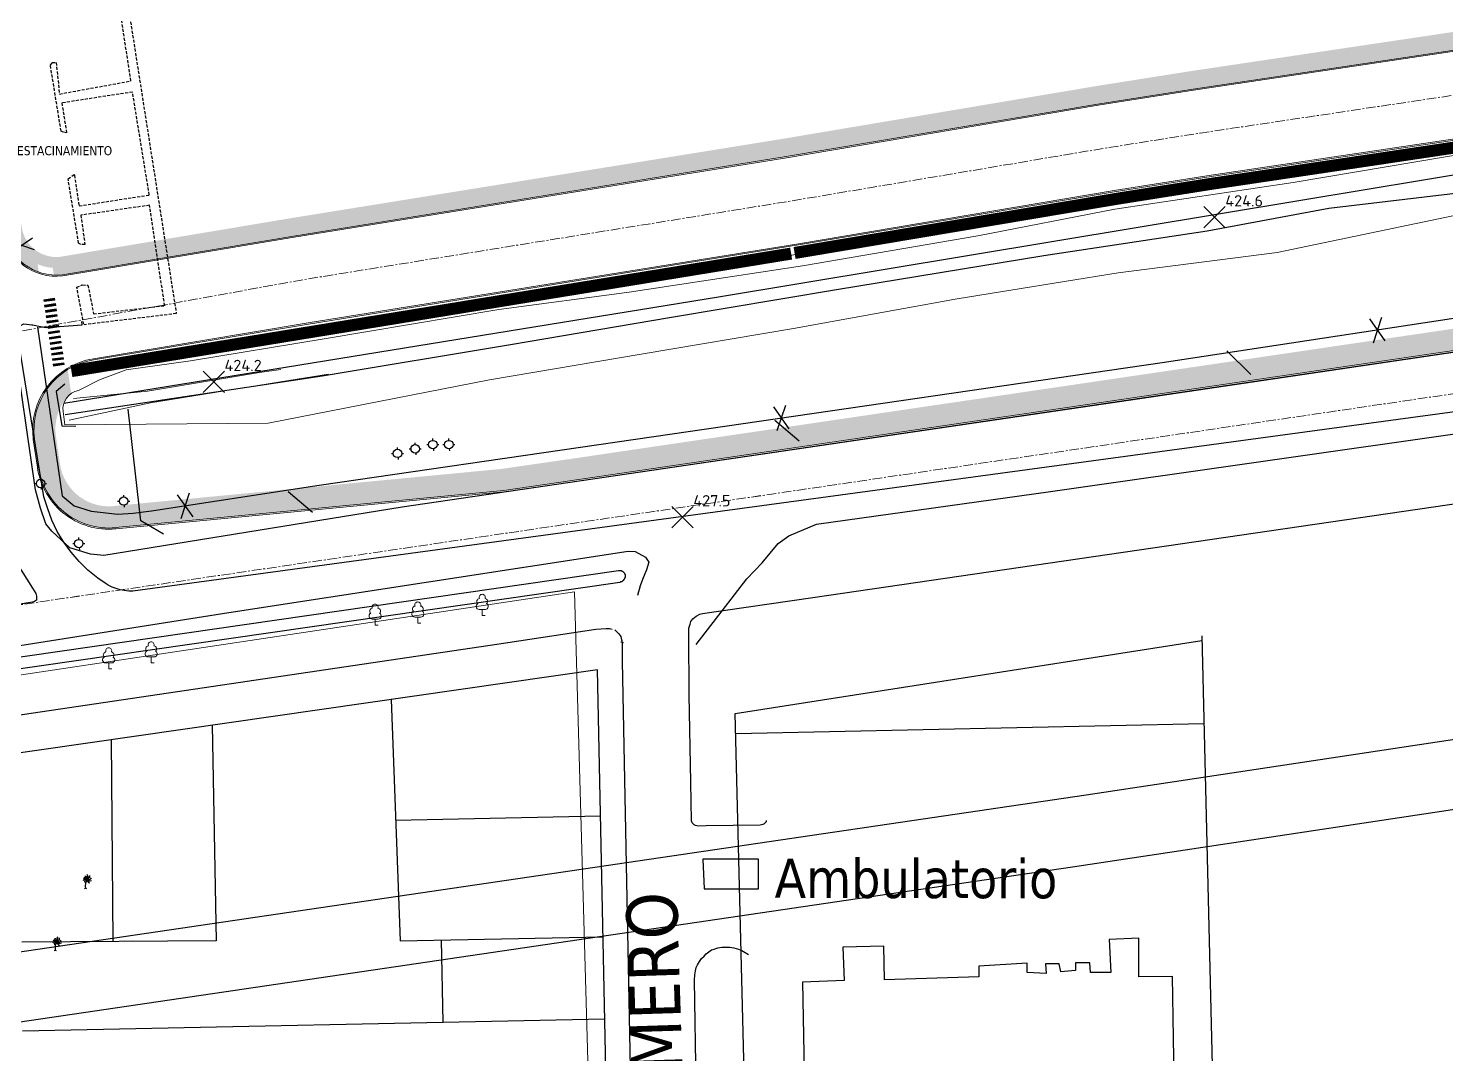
# Model space of a CAD drawing. Header units: metres. Extents: x 2 to 659295185, y -28 to 1124222152.
# Drawn here: x 657864.3 to 658099.6, y 1124183.4 to 1124353.5 of the extents above; entities that cross this region are included whole.
import ezdxf
from ezdxf.enums import TextEntityAlignment as Align

# ---------------------------------------------------------------- set-up
doc = ezdxf.new("R2010")
doc.units = ezdxf.units.M
doc.header["$MEASUREMENT"] = 0
doc.linetypes.add('CENTER', pattern=[50.8, 31.75, -6.35, 6.35, -6.35])
doc.linetypes.add('DASHED', pattern=[0.75, 0.5, -0.25])
doc.layers.get('0').update_dxf_attribs({"linetype": 'CONTINUOUS'})
for name, color, linetype, lineweight in [("a''brocal", 220, 'CONTINUOUS', 15), ('Arboles a conservar', 114, 'CONTINUOUS', 15), ('area verde', 76, 'CONTINUOUS', 13), ('Canal Drenaje Existente', 162, 'CONTINUOUS', 20), ('Cerca concreto', 12, 'CONTINUOUS', 15), ('eje vial', 1, 'CENTER', 15), ('paso peatonal', 252, 'CONTINUOUS', 5)]:
    doc.layers.add(name, color=color, linetype=linetype, lineweight=lineweight)
doc.layers.add('AREA ACERA', color=7, linetype='CONTINUOUS', lineweight=15, true_color=0xfbe193)
for name, color, linetype in [('CALLES', 1, 'CONTINUOUS'), ('CANAL', 5, 'CONTINUOUS'), ('CARRET-PAV', 10, 'CONTINUOUS'), ('CERCA', 7, 'CONTINUOUS'), ('CONCRETO', 7, 'DASHED'), ('CURVAS', 2, 'CONTINUOUS'), ('División Parroquial', 130, 'CONTINUOUS'), ('GALPON', 7, 'CONTINUOUS'), ('MANZANA', 30, 'CONTINUOUS'), ('PALMERA', 3, 'CONTINUOUS'), ('Parcelas', 140, 'CONTINUOUS'), ('POSTE', 2, 'CONTINUOUS'), ('PUENTE', 7, 'CONTINUOUS'), ('PUNTO-ELEV', 7, 'CONTINUOUS'), ('TEXTOS', 7, 'CONTINUOUS')]:
    doc.layers.add(name, color=color, linetype=linetype)
doc.styles.add('SIMPLEX', font='SIMPLEX', dxfattribs={"width": 1.33})
doc.styles.get("Standard").update_dxf_attribs({"font": 'tahoma.ttf'})

# ---------------------------------------------------------------- blocks, each defined once
blk = doc.blocks.new('FENCTICK')
for p, q in [((-2, -4), (2, 4)), ((2, -4), (-2, 4))]:
    blk.add_line(p, q)
blk = doc.blocks.new('PALMERA')
at = {"layer": 'PALMERA'}
for points in [[(-1.23, 0.29, -0.633254), (0, 0, 0.424837), (1.47, -0.41)], [(-1.2, -0.41, -0.633254), (0, 0, 0.424837), (1.46, 0.44)], [(-0.69, -1.06, -0.633254), (0, 0, 0.424837), (0.88, 1.25)], [(-0.79, 0.99, -0.633254), (0, 0, 0.424837), (0.91, -1.23)], [(0, 0), (0, 0, 0.424837), (0.04, 1.52)]]:
    blk.add_lwpolyline(points, format="xyb", dxfattribs=at)
for centre, radius, start, end in [((3.67, -2.25), 4.3, 148.4707, 190.3981), ((-0.5, -3.71, -1.72), 0.688, 55.4664, 124.5336)]:
    blk.add_arc(centre, radius, start, end, dxfattribs=at)
blk = doc.blocks.new('SPOTX')
for points in [[(-0.707, -0.707), (0, 0), (0.707, 0.707)], [(0.707, -0.707), (0, 0), (-0.707, 0.707)]]:
    blk.add_lwpolyline(points)
blk = doc.blocks.new('POSTES')
at = {"layer": 'POSTE', "elevation": 431.35}
for points in [[(657806.94, 1127520.61), (657806.94, 1127520.31)], [(657805.97, 1127519.6), (657806.27, 1127519.61)], [(657807.07, 1127518.89), (657807.08, 1127518.59)], [(657807.68, 1127519.6), (657807.98, 1127519.61)]]:
    blk.add_lwpolyline(points, dxfattribs=at)
at = {"layer": 'POSTE', "color": 2}
blk.add_circle((657806.98, 1127519.6, 425.07), 0.7, dxfattribs=at)
blk = doc.blocks.new('A$C3E6343CC')
at = {"layer": 'paso peatonal', "linetype": 'Continuous'}
for points in [[(2.04, -1.52), (0.26, -1.78), (0.3, -2.08), (2.08, -1.82)], [(2.17, -2.41), (0.39, -2.67), (0.43, -2.97), (2.22, -2.71)], [(2.3, -3.3), (0.52, -3.56), (0.56, -3.86), (2.35, -3.6)], [(2.43, -4.19), (0.65, -4.45), (0.69, -4.75), (2.48, -4.49)], [(2.56, -5.08), (0.78, -5.34), (0.82, -5.64), (2.61, -5.38)], [(2.69, -5.97), (0.91, -6.23), (0.95, -6.53), (2.74, -6.27)], [(2.82, -6.86), (1.04, -7.12), (1.08, -7.42), (2.87, -7.16)], [(2.95, -7.75), (1.17, -8.01), (1.22, -8.31), (3, -8.05)], [(3.08, -8.64), (1.3, -8.91), (1.35, -9.2), (3.13, -8.94)], [(3.21, -9.54), (1.43, -9.8), (1.48, -10.09), (3.26, -9.83)], [(3.34, -10.43), (1.56, -10.69), (1.61, -10.98), (3.39, -10.72)], [(3.47, -11.32), (1.69, -11.58), (1.74, -11.87), (3.52, -11.61)], [(3.6, -12.21), (1.82, -12.47), (1.87, -12.76), (3.65, -12.5)]]:
    blk.add_hatch(color=256, dxfattribs=at).paths.add_polyline_path(points)
at = {"layer": 'paso peatonal', "linetype": 'Continuous', "flags": 128}
for points in [[(2.04, -1.52), (0.26, -1.78), (0.3, -2.08), (2.08, -1.82), (2.04, -1.52)], [(2.17, -2.41), (0.39, -2.67), (0.43, -2.97), (2.22, -2.71), (2.17, -2.41)], [(2.3, -3.3), (0.52, -3.56), (0.56, -3.86), (2.35, -3.6), (2.3, -3.3)], [(2.43, -4.19), (0.65, -4.45), (0.69, -4.75), (2.48, -4.49), (2.43, -4.19)], [(2.56, -5.08), (0.78, -5.34), (0.82, -5.64), (2.61, -5.38), (2.56, -5.08)], [(2.69, -5.97), (0.91, -6.23), (0.95, -6.53), (2.74, -6.27), (2.69, -5.97)], [(2.82, -6.86), (1.04, -7.12), (1.08, -7.42), (2.87, -7.16), (2.82, -6.86)], [(2.95, -7.75), (1.17, -8.01), (1.22, -8.31), (3, -8.05), (2.95, -7.75)], [(3.08, -8.64), (1.3, -8.91), (1.35, -9.2), (3.13, -8.94), (3.08, -8.64)], [(3.21, -9.54), (1.43, -9.8), (1.48, -10.09), (3.26, -9.83), (3.21, -9.54)], [(3.34, -10.43), (1.56, -10.69), (1.61, -10.98), (3.39, -10.72), (3.34, -10.43)], [(3.47, -11.32), (1.69, -11.58), (1.74, -11.87), (3.52, -11.61), (3.47, -11.32)], [(3.6, -12.21), (1.82, -12.47), (1.87, -12.76), (3.65, -12.5), (3.6, -12.21)]]:
    blk.add_lwpolyline(points, dxfattribs=at)

msp = doc.modelspace()

# ---------------------------------------------------------------- hatches: boundary and pattern name
at = {"layer": 'AREA ACERA'}
h = msp.add_hatch(color=256, dxfattribs=at)
h.dxf.hatch_style = 1
edge = h.paths.add_edge_path()
edge.add_line((658127.8353, 1124356.0167), (658116.6752, 1124432.3481))
edge.add_line((658116.6752, 1124432.3481), (658117.8357, 1124432.5178))
edge.add_line((658117.8357, 1124432.5178), (658117.6024, 1124434.3028))
edge.add_line((658117.6024, 1124434.3028), (658116.4148, 1124434.1292))
edge.add_line((658116.4148, 1124434.1292), (658112.507, 1124460.8569))
edge.add_line((658112.507, 1124460.8569), (658113.8926, 1124461.0594))
edge.add_line((658113.8926, 1124461.0594), (658113.6322, 1124462.8405))
edge.add_line((658113.6322, 1124462.8405), (658112.2466, 1124462.6379))
edge.add_line((658112.2466, 1124462.6379), (658098.156, 1124559.0134))
edge.add_line((658098.156, 1124559.0134), (658096.3762, 1124558.7531))
edge.add_line((658096.3762, 1124558.7531), (658110.4668, 1124462.3777))
edge.add_line((658110.4668, 1124462.3777), (658101.0353, 1124460.9988))
edge.add_line((658101.0353, 1124460.9988), (658101.2976, 1124459.212))
edge.add_line((658101.2976, 1124459.212), (658110.7267, 1124460.5966))
edge.add_line((658110.7267, 1124460.5966), (658114.6345, 1124433.8689))
edge.add_line((658114.6345, 1124433.8689), (658105.2204, 1124432.4925))
edge.add_line((658105.2204, 1124432.4925), (658105.4639, 1124430.7089))
edge.add_line((658105.4639, 1124430.7089), (658114.8941, 1124432.0877))
edge.add_line((658114.8941, 1124432.0877), (658125.5434, 1124359.2523))
edge.add_arc((658122.7728, 1124358.8472), 2.8, -83.19593, 8.318232, ccw=False)
edge.add_line((658123.1045, 1124356.0669), (658118.7553, 1124355.548))
edge.add_line((658118.7553, 1124355.548), (658057.2247, 1124346.3715))
edge.add_line((658057.2247, 1124346.3715), (658041.6849, 1124343.9136))
edge.add_line((658041.6849, 1124343.9136), (657989.283, 1124335.0992))
edge.add_line((657989.283, 1124335.0992), (657907.9204, 1124321.9814))
edge.add_line((657907.9204, 1124321.9814), (657869.585, 1124315.5663))
edge.add_arc((657868.9709, 1124321.3337), 5.8, 188.498577, 276.077638, ccw=False)
edge.add_line((657863.2346, 1124320.4765), (657852.261, 1124395.5338))
edge.add_line((657852.261, 1124395.5338), (657850.4798, 1124395.2739))
edge.add_line((657850.4798, 1124395.2739), (657850.4538, 1124395.2684))
edge.add_line((657850.4538, 1124395.2684), (657861.4542, 1124320.2117))
edge.add_arc((657868.8745, 1124321.2081), 7.4869, 187.648353, 277.305672)
edge.add_line((657869.8265, 1124313.782), (657908.2366, 1124320.2096))
edge.add_line((657908.2366, 1124320.2096), (657989.6005, 1124333.3276))
edge.add_line((657989.6005, 1124333.3276), (658041.9977, 1124342.1412))
edge.add_line((658041.9977, 1124342.1412), (658057.5081, 1124344.5944))
edge.add_line((658057.5081, 1124344.5944), (658118.9744, 1124353.7613))
edge.add_line((658118.9744, 1124353.7613), (658127.09, 1124354.973))
edge.add_arc((658116.4798, 1124363.3375), 13.5107, 321.749709, 327.190473)
h = msp.add_hatch(color=256, dxfattribs=at)
h.dxf.hatch_style = 1
edge = h.paths.add_edge_path()
edge.add_line((658164.9396, 1124310.6625), (658164.5924, 1124313.0372))
edge.add_line((658164.5924, 1124313.0372), (657953.6275, 1124281.9373))
edge.add_line((657953.6275, 1124281.9373), (657942.8, 1124280.3752))
edge.add_line((657942.8, 1124280.3752), (657878.9869, 1124274.2726))
edge.add_arc((657877.708, 1124282.3827), 8.2103, 188.320513, 278.961462, ccw=False)
edge.add_line((657869.5841, 1124281.1946), (657868.9082, 1124285.8199))
edge.add_arc((657876.7853, 1124287.001), 7.9652, 141.987975, 188.527555, ccw=False)
edge.add_arc((657873.2633, 1124290.2759), 3.2, 124.791065, 149.372799, ccw=False)
edge.add_line((657871.4374, 1124292.9039), (657870.8605, 1124296.8495))
edge.add_arc((657877.0532, 1124286.8014), 11.803, 121.645876, 135.139899)
edge.add_line((657868.6868, 1124295.127), (657868.8926, 1124293.7198))
edge.add_arc((657876.7853, 1124287.001), 10.3652, 139.59331, 188.501278)
edge.add_line((657866.534, 1124285.4687), (657867.2094, 1124280.8473))
edge.add_arc((657877.7079, 1124282.3826), 10.6102, 188.319758, 278.540977)
edge.add_line((657879.2837, 1124271.8901), (657943.0857, 1124277.9916))
edge.add_line((657943.0857, 1124277.9916), (657953.9739, 1124279.5625))
edge.add_line((657953.9739, 1124279.5625), (658164.9396, 1124310.6625))
at = {"layer": 'area verde'}
h = msp.add_hatch(color=256, dxfattribs=at)
h.dxf.hatch_style = 1
edge = h.paths.add_edge_path()
edge.add_line((657868.3887, 1124313.756), (657868.566, 1124312.543))
edge.add_arc((657868.9709, 1124321.3337), 8.8, 267.362987, 276.718093)
edge.add_line((657870.0004, 1124312.5941), (657908.4103, 1124319.0217))
edge.add_line((657908.4103, 1124319.0217), (657989.7742, 1124332.1397))
edge.add_line((657989.7742, 1124332.1397), (658042.1713, 1124340.9533))
edge.add_line((658042.1713, 1124340.9533), (658057.6818, 1124343.4065))
edge.add_line((658057.6818, 1124343.4065), (658119.1521, 1124352.574))
edge.add_line((658119.1521, 1124352.574), (658123.46, 1124353.088))
edge.add_arc((658122.7744, 1124358.8417), 5.7944, 276.79496, 318.114489)
edge.add_line((658127.0882, 1124354.9731), (658118.9784, 1124353.7619))
edge.add_line((658118.9784, 1124353.7619), (658057.5081, 1124344.5944))
edge.add_line((658057.5081, 1124344.5944), (658041.9977, 1124342.1412))
edge.add_line((658041.9977, 1124342.1412), (657989.6005, 1124333.3276))
edge.add_line((657989.6005, 1124333.3276), (657908.2366, 1124320.2096))
edge.add_line((657908.2366, 1124320.2096), (657869.8267, 1124313.782))
edge.add_arc((657868.9709, 1124321.3337), 7.6, 265.606356, 276.4653, ccw=False)
edge = h.paths.add_edge_path()
edge.add_line((657866.0699, 1124313.0256), (657865.8697, 1124314.3952))
edge.add_arc((657868.9709, 1124321.3337), 7.6, 188.440002, 245.917492, ccw=False)
edge.add_line((657861.4532, 1124320.2182), (657850.4798, 1124395.2739))
edge.add_line((657850.4798, 1124395.2739), (657849.2924, 1124395.1007))
edge.add_line((657849.2924, 1124395.1007), (657860.266, 1124320.0436))
edge.add_arc((657868.9709, 1124321.3337), 8.8, 188.430141, 250.75228)
h = msp.add_hatch(color=256, dxfattribs=at)
h.dxf.hatch_style = 1
edge = h.paths.add_edge_path()
edge.add_line((658165.1132, 1124309.4751), (658164.9396, 1124310.6625))
edge.add_line((658164.9396, 1124310.6625), (657953.9739, 1124279.5625))
edge.add_line((657953.9739, 1124279.5625), (657943.0857, 1124277.9916))
edge.add_line((657943.0857, 1124277.9916), (657879.2837, 1124271.8901))
edge.add_arc((657877.7079, 1124282.3826), 10.6102, 188.319758, 278.540977, ccw=False)
edge.add_line((657867.2094, 1124280.8473), (657866.534, 1124285.4687))
edge.add_arc((657876.7853, 1124287.001), 10.3652, 139.59331, 188.501278, ccw=False)
edge.add_line((657868.8926, 1124293.7198), (657868.6868, 1124295.127))
edge.add_arc((657877.0533, 1124286.8013), 11.8032, 135.140084, 187.340674)
edge.add_line((657865.3469, 1124285.2933), (657866.022, 1124280.6737))
edge.add_arc((657877.7078, 1124282.3825), 11.8101, 188.319481, 278.380627)
edge.add_line((657879.4291, 1124270.6985), (657943.2286, 1124276.7998))
edge.add_line((657943.2286, 1124276.7998), (657952.3272, 1124278.1125))
edge.add_line((657952.3272, 1124278.1125), (658165.1132, 1124309.4751))

# ---------------------------------------------------------------- linework, layer by layer
at = {"layer": "a''brocal", "linetype": 'Continuous', "ltscale": 0.4, "elevation": 433.2399, "flags": 128}
for points in [[(658096.7246, 1124578.483), (658128.7097, 1124359.7152, -0.42197423), (658123.4837, 1124352.8894), (658119.181, 1124352.3761), (658057.7107, 1124343.2085), (658042.2003, 1124340.7553), (657989.8031, 1124331.9417), (657908.4392, 1124318.8237), (657870.0292, 1124312.3961, -0.40697261), (657860.0623, 1124320.0542)], [(658096.5267, 1124578.4541), (658128.5118, 1124359.6862, -0.42197423), (658123.46, 1124353.088), (658119.1544, 1124352.5743), (658057.6803, 1124343.4062), (658042.1681, 1124340.9527), (657989.7706, 1124332.1391), (657908.4068, 1124319.0211), (657870.0009, 1124312.5942, -0.40682304), (657860.2602, 1124320.0829)], [(658224.6046, 1124350.5635), (658141.6669, 1124340.5585), (658121.0971, 1124338.1026), (658059.8976, 1124328.9754), (658044.5195, 1124326.5432), (657992.1435, 1124317.7331), (657910.7736, 1124304.6141), (657875.1169, 1124298.6473), (657875.1169, 1124298.6473, 0.40440854), (657865.149, 1124285.264), (657865.8238, 1124280.6468, 0.4144514), (657879.4532, 1124270.4999), (657943.2524, 1124276.6012), (657952.356, 1124277.9146), (658165.1421, 1124309.2772)]]:
    msp.add_lwpolyline(points, format="xyb", dxfattribs=at)
at = {"layer": "a''brocal", "linetype": 'Continuous', "ltscale": 0.4, "elevation": 433.2399}
msp.add_lwpolyline([(658165.1132, 1124309.4751), (657952.3272, 1124278.1125), (657943.2286, 1124276.7998), (657879.4291, 1124270.6985, -0.41457617), (657866.0217, 1124280.6757), (657865.3472, 1124285.2913, -0.40437687), (657875.1495, 1124298.4499), (657910.806, 1124304.4168), (657992.176, 1124317.5358), (658044.5517, 1124326.3458), (658059.928, 1124328.7778), (658121.1237, 1124337.9043), (658141.6908, 1124340.36), (658224.6294, 1124350.3651), (658260.944, 1124354.9044), (658566.6701, 1124399.6033)], format="xyb", dxfattribs=at)
at = {"layer": 'Arboles a conservar', "elevation": 433.2399}
for points in [[(657922.3847, 1124254.4665), (657921.8847, 1124254.4665), (657921.8847, 1124255.4607), (657922.3979, 1124255.4607, 0.79804243), (657922.6142, 1124256.4115, 0.63632831), (657922.3475, 1124257.2772, 0.53306444), (657921.8847, 1124257.9665, 0.53306444), (657921.4219, 1124257.2772, 0.63632831), (657921.1553, 1124256.4115, 0.79804243), (657921.3716, 1124255.4607), (657921.8847, 1124255.4607)], [(657922.3848, 1124254.4663), (657921.8848, 1124254.4663), (657921.8848, 1124255.4605), (657922.3979, 1124255.4605, 0.79804243), (657922.6142, 1124256.4113, 0.63632831), (657922.3476, 1124257.277, 0.53306444), (657921.8848, 1124257.9663, 0.53306444), (657921.422, 1124257.277, 0.63632831), (657921.1553, 1124256.4113, 0.79804243), (657921.3716, 1124255.4605), (657921.8848, 1124255.4605)], [(657922.3848, 1124254.4663), (657921.8848, 1124254.4663), (657921.8848, 1124255.4605), (657922.3979, 1124255.4605, 0.79804243), (657922.6142, 1124256.4113, 0.63632831), (657922.3476, 1124257.277, 0.53306444), (657921.8848, 1124257.9663, 0.53306444), (657921.422, 1124257.277, 0.63632831), (657921.1553, 1124256.4113, 0.79804243), (657921.3716, 1124255.4605), (657921.8848, 1124255.4605)], [(657929.4717, 1124254.8145), (657928.9717, 1124254.8145), (657928.9717, 1124255.8087), (657929.4849, 1124255.8087, 0.79804243), (657929.7012, 1124256.7595, 0.63632831), (657929.4345, 1124257.6252, 0.53306444), (657928.9717, 1124258.3145, 0.53306444), (657928.5089, 1124257.6252, 0.63632831), (657928.2423, 1124256.7595, 0.79804243), (657928.4586, 1124255.8087), (657928.9717, 1124255.8087)], [(657929.4718, 1124254.8143), (657928.9718, 1124254.8143), (657928.9718, 1124255.8085), (657929.4849, 1124255.8085, 0.79804243), (657929.7012, 1124256.7593, 0.63632831), (657929.4346, 1124257.625, 0.53306444), (657928.9718, 1124258.3143, 0.53306444), (657928.509, 1124257.625, 0.63632831), (657928.2423, 1124256.7593, 0.79804243), (657928.4586, 1124255.8085), (657928.9718, 1124255.8085)], [(657929.4718, 1124254.8143), (657928.9718, 1124254.8143), (657928.9718, 1124255.8085), (657929.4849, 1124255.8085, 0.79804243), (657929.7012, 1124256.7593, 0.63632831), (657929.4346, 1124257.625, 0.53306444), (657928.9718, 1124258.3143, 0.53306444), (657928.509, 1124257.625, 0.63632831), (657928.2423, 1124256.7593, 0.79804243), (657928.4586, 1124255.8085), (657928.9718, 1124255.8085)], [(657940.1647, 1124256.0825), (657939.6647, 1124256.0825), (657939.6647, 1124257.0767), (657940.1779, 1124257.0767, 0.79804243), (657940.3942, 1124258.0275, 0.63632831), (657940.1275, 1124258.8932, 0.53306444), (657939.6647, 1124259.5825, 0.53306444), (657939.2019, 1124258.8932, 0.63632831), (657938.9353, 1124258.0275, 0.79804243), (657939.1516, 1124257.0767), (657939.6647, 1124257.0767)], [(657940.1648, 1124256.0823), (657939.6648, 1124256.0823), (657939.6648, 1124257.0765), (657940.1779, 1124257.0765, 0.79804243), (657940.3942, 1124258.0273, 0.63632831), (657940.1276, 1124258.893, 0.53306444), (657939.6648, 1124259.5823, 0.53306444), (657939.202, 1124258.893, 0.63632831), (657938.9353, 1124258.0273, 0.79804243), (657939.1516, 1124257.0765), (657939.6648, 1124257.0765)], [(657940.1648, 1124256.0823), (657939.6648, 1124256.0823), (657939.6648, 1124257.0765), (657940.1779, 1124257.0765, 0.79804243), (657940.3942, 1124258.0273, 0.63632831), (657940.1276, 1124258.893, 0.53306444), (657939.6648, 1124259.5823, 0.53306444), (657939.202, 1124258.893, 0.63632831), (657938.9353, 1124258.0273, 0.79804243), (657939.1516, 1124257.0765), (657939.6648, 1124257.0765)], [(657878.1627, 1124247.2005), (657877.6627, 1124247.2005), (657877.6627, 1124248.1947), (657878.1759, 1124248.1947, 0.79804243), (657878.3922, 1124249.1455, 0.63632831), (657878.1255, 1124250.0112, 0.53306444), (657877.6627, 1124250.7005, 0.53306444), (657877.1999, 1124250.0112, 0.63632831), (657876.9333, 1124249.1455, 0.79804243), (657877.1496, 1124248.1947), (657877.6627, 1124248.1947)], [(657878.1628, 1124247.2003), (657877.6628, 1124247.2003), (657877.6628, 1124248.1945), (657878.1759, 1124248.1945, 0.79804243), (657878.3922, 1124249.1453, 0.63632831), (657878.1256, 1124250.011, 0.53306444), (657877.6628, 1124250.7003, 0.53306444), (657877.2, 1124250.011, 0.63632831), (657876.9333, 1124249.1453, 0.79804243), (657877.1496, 1124248.1945), (657877.6628, 1124248.1945)], [(657878.1628, 1124247.2003), (657877.6628, 1124247.2003), (657877.6628, 1124248.1945), (657878.1759, 1124248.1945, 0.79804243), (657878.3922, 1124249.1453, 0.63632831), (657878.1256, 1124250.011, 0.53306444), (657877.6628, 1124250.7003, 0.53306444), (657877.2, 1124250.011, 0.63632831), (657876.9333, 1124249.1453, 0.79804243), (657877.1496, 1124248.1945), (657877.6628, 1124248.1945)], [(657885.2127, 1124248.2035), (657884.7127, 1124248.2035), (657884.7127, 1124249.1977), (657885.2259, 1124249.1977, 0.79804243), (657885.4422, 1124250.1485, 0.63632831), (657885.1755, 1124251.0142, 0.53306444), (657884.7127, 1124251.7035, 0.53306444), (657884.2499, 1124251.0142, 0.63632831), (657883.9833, 1124250.1485, 0.79804243), (657884.1996, 1124249.1977), (657884.7127, 1124249.1977)], [(657885.2128, 1124248.2033), (657884.7128, 1124248.2033), (657884.7128, 1124249.1975), (657885.2259, 1124249.1975, 0.79804243), (657885.4422, 1124250.1483, 0.63632831), (657885.1756, 1124251.014, 0.53306444), (657884.7128, 1124251.7033, 0.53306444), (657884.25, 1124251.014, 0.63632831), (657883.9833, 1124250.1483, 0.79804243), (657884.1996, 1124249.1975), (657884.7128, 1124249.1975)], [(657885.2128, 1124248.2033), (657884.7128, 1124248.2033), (657884.7128, 1124249.1975), (657885.2259, 1124249.1975, 0.79804243), (657885.4422, 1124250.1483, 0.63632831), (657885.1756, 1124251.014, 0.53306444), (657884.7128, 1124251.7033, 0.53306444), (657884.25, 1124251.014, 0.63632831), (657883.9833, 1124250.1483, 0.79804243), (657884.1996, 1124249.1975), (657884.7128, 1124249.1975)]]:
    msp.add_lwpolyline(points, format="xyb", dxfattribs=at)
at = {"layer": 'CANAL'}
for points, elevation in [([(657870.197, 1124291.2735), (657978.878, 1124308.9505), (658075.843, 1124325.0385), (658105.923, 1124330.0255), (658136.949, 1124334.6635), (658168.587, 1124338.8285), (658224.011, 1124345.8955), (658293.8615, 1124354.7268)], 430.6034), ([(658293.8615, 1124351.1929), (658276.423, 1124348.9705), (658237.107, 1124343.7735), (658207.538, 1124339.6295), (658169.571, 1124335.2065), (658133.864, 1124330.3915), (658108.687, 1124326.9455), (658080.149, 1124323.5965), (658059.977, 1124319.8035), (658032.899, 1124315.7095), (657998.475, 1124310.1035), (657970.746, 1124305.4315), (657944.337, 1124300.9445), (657913.093, 1124295.7925), (657870.417, 1124289.3605)], 433.2008), ([(658067.219, 1124296.0555), (658063.265, 1124299.9485)], 433.9429), ([(657886.742, 1124269.5475), (657883.015, 1124271.7655), (657880.876, 1124290.2905)], 433.4449), ([(657992.25, 1124284.9805), (657988.208, 1124288.4235)], 433.8551), ([(657911.492, 1124273.1405), (657907.433, 1124276.5565)], 433.6012)]:
    msp.add_lwpolyline(points, dxfattribs=dict(at, elevation=elevation))
at = {"layer": 'Canal Drenaje Existente', "color": 5}
msp.add_line((657872.6279, 1124293.4122, 433.2399), (657876.1574, 1124295.1388, 433.2399), dxfattribs=at)
at = {"layer": 'Canal Drenaje Existente', "color": 5, "elevation": 433.2399, "flags": 128}
for points in [[(657875.438, 1124297.005), (657880.0461, 1124298.7814), (657890.9453, 1124300.2755), (657913.0849, 1124303.9508), (657942.1441, 1124308.8135), (657963.758, 1124311.7001), (657992.4859, 1124316.0356), (658021.5615, 1124320.9884), (658044.3072, 1124325.471), (658073.9665, 1124329.8708), (658104.4873, 1124335.0227), (658139.2448, 1124339.8514), (658181.534, 1124344.6554), (658213.3621, 1124348.3806), (658220.0883, 1124349.2925)], [(657876.1574, 1124295.1388), (657880.5483, 1124296.8315), (657891.2449, 1124298.2979), (657913.4137, 1124301.978), (657942.4416, 1124306.8355), (657964.0397, 1124309.7199), (657992.803, 1124314.0609), (658021.9228, 1124319.0212), (658044.6475, 1124323.4996), (658074.2797, 1124327.8954), (658104.7914, 1124333.0457), (658139.4953, 1124337.8669), (658181.7631, 1124342.6686), (658213.6127, 1124346.3963), (658220.357, 1124347.3107)], [(657876.1574, 1124295.1388), (657880.5483, 1124296.8315), (657891.2449, 1124298.2979), (657913.4137, 1124301.978), (657942.4416, 1124306.8355), (657964.0397, 1124309.7199), (657992.803, 1124314.0609), (658021.9228, 1124319.0212), (658044.6475, 1124323.4996), (658074.2797, 1124327.8954), (658104.7914, 1124333.0457), (658139.4953, 1124337.8669), (658181.7631, 1124342.6686), (658213.6127, 1124346.3963), (658220.357, 1124347.3107)], [(658232.4197, 1124337.1753), (658221.1979, 1124335.643), (658194.0899, 1124333.6644), (658168.4427, 1124330.2053), (658142.8094, 1124327.103), (658102.354, 1124322.69), (658071.6114, 1124316.2827), (658045.1827, 1124312.8994), (658018.4649, 1124308.6001), (657991.3174, 1124303.6549), (657966.024, 1124299.4389), (657940.8674, 1124295.1421), (657904.1388, 1124287.9621), (657870.3629, 1124287.6826)], [(658232.4197, 1124337.1753), (658221.1979, 1124335.643), (658194.0899, 1124333.6644), (658168.4427, 1124330.2053), (658142.8094, 1124327.103), (658102.354, 1124322.69), (658071.6114, 1124316.2827), (658045.1827, 1124312.8994), (658018.4649, 1124308.6001), (657991.3174, 1124303.6549), (657966.024, 1124299.4389), (657940.8674, 1124295.1421), (657904.1388, 1124287.9621), (657870.3629, 1124287.6826)], [(657914.1348, 1124296.1141), (657907.5581, 1124295.0289), (657884.6162, 1124291.3687), (657871.0924, 1124288.4599)], [(657914.1348, 1124296.1141), (657907.5581, 1124295.0289), (657884.6162, 1124291.3687), (657871.0924, 1124288.4599)], [(657871.8464, 1124292.0397), (657884.1111, 1124293.2997), (657902.6869, 1124296.3555), (657906.2606, 1124296.8873)], [(657871.8464, 1124292.0397), (657884.1111, 1124293.2997), (657902.6869, 1124296.3555), (657906.2606, 1124296.8873)]]:
    msp.add_lwpolyline(points, dxfattribs=at)
msp.add_lwpolyline([(657870.3629, 1124287.6826), (657870.088, 1124289.8785, -0.39230119), (657872.6279, 1124293.4122), (657872.6279, 1124293.4122)], format="xyb", dxfattribs=at)
at = {"layer": 'CARRET-PAV'}
for points, elevation in [([(658293.8615, 1124328.2266), (658272.092, 1124325.0825), (658165.528, 1124309.2515), (658048.807, 1124292.0155), (657926.364, 1124274.0125), (657876.847, 1124266.0345), (657874.632, 1124266.2285), (657871.195, 1124267.3035), (657868.219, 1124270.0685), (657867.236, 1124271.2965), (657866.372, 1124273.8625), (657865.491, 1124276.9065), (657861.798, 1124302.5945), (657862.521, 1124303.8785), (657863.593, 1124304.4265), (657864.91, 1124304.2985), (657865.057, 1124304.2875), (657865.787, 1124304.1045), (657867.259, 1124303.8185), (657873.279, 1124304.3075), (657873.1827, 1124304.8504)], 433.2496), ([(657975.184, 1124251.2255), (657979.487, 1124256.8545), (657983.572, 1124262.1435), (657986.097, 1124264.8155), (657988.781, 1124267.9955), (657990.537, 1124269.2555), (657995.165, 1124271.2285), (658033.985, 1124276.6545), (658104.585, 1124286.7045), (658220.455, 1124303.7205), (658223.337, 1124303.8325), (658228.0537, 1124303.3362), (658231.7503, 1124302.4131), (658236.3712, 1124300.2592), (658241.9162, 1124297.49), (658248.069, 1124293.1405), (658252.6982, 1124289.1823), (658257.3191, 1124284.2592), (658259.114, 1124279.8205), (658259.929, 1124274.5685), (658260.388, 1124270.9415), (658260.633, 1124264.6605)], 433.4742), ([(657762.109, 1124224.9115), (657759.318, 1124226.1145), (657758.057, 1124227.5335), (657757.664, 1124229.6565), (657758.115, 1124232.1815), (657758.839, 1124233.6655), (657760.155, 1124235.3715), (657761.439, 1124236.1955), (657763.707, 1124236.4615), (657827.134, 1124245.4685), (657897.608, 1124256.5595), (657963.886, 1124266.7385), (657965.048, 1124266.6685), (657966.758, 1124265.7205), (657967.318, 1124264.9075), (657966.934, 1124263.6325), (657966.26, 1124262.0175), (657965.881, 1124260.9765), (657965.412, 1124259.3695)], 433.4449)]:
    msp.add_lwpolyline(points, dxfattribs=dict(at, elevation=elevation))
at = {"layer": 'CERCA', "color": 0, "elevation": 433.4742}
msp.add_lwpolyline([(657865.8497, 1124303.8853), (657869.947, 1124275.9375), (657871.909, 1124274.2835), (657874.752, 1124273.3685), (657879.161, 1124272.8905), (657881.702, 1124273.0635), (657884.781, 1124273.4015), (657912.621, 1124277.6745), (657974.231, 1124286.6565), (658052.493, 1124298.0265), (658115.091, 1124307.5225), (658160.357, 1124314.2745), (658226.135, 1124323.9945), (658286.0229, 1124332.7658), (658293.8615, 1124333.8447)], dxfattribs=at)
at = {"layer": 'Cerca concreto', "color": 12, "linetype": 'DASHED', "ltscale": 5, "const_width": 2, "elevation": 433.2399, "flags": 128}
msp.add_lwpolyline([(657991.502, 1124316.2048), (658045.3025, 1124325.2474), (658060.676, 1124327.6789), (658121.8661, 1124336.8046), (658142.429, 1124339.2598), (658225.3684, 1124349.265), (658261.6868, 1124353.8047), (658601.6327, 1124403.5068), (658632.5758, 1124633.6705)], dxfattribs=at)
at = {"layer": 'Cerca concreto', "color": 12, "linetype": 'DASHED', "ltscale": 5, "elevation": 433.2399, "flags": 128}
msp.add_lwpolyline([(657871.4813, 1124296.607, 2, 2, 0), (657990.9315, 1124316.1043, 4, 4, 0)], format="xyseb", dxfattribs=at)
at = {"layer": 'CONCRETO'}
for points, elevation in [([(657873.532, 1124304.3685), (657872.369, 1124310.5105), (657873.291, 1124310.9175), (657874.228, 1124310.8615), (657875.154, 1124306.0975), (657886.964, 1124307.4625), (657884.439, 1124324.1165), (657873.037, 1124322.4745), (657873.722, 1124317.6245), (657873.058, 1124317.6265), (657872.679, 1124317.8255), (657870.926, 1124328.4915), (657871.946, 1124329.2725), (657871.975, 1124329.1065), (657872.75, 1124324.0145), (657884.407, 1124325.8285), (657881.617, 1124342.9055), (657869.892, 1124341.0975), (657870.667, 1124336.1585), (657870.111, 1124336.2595), (657869.761, 1124336.4315), (657867.991, 1124347.3445), (657868.3, 1124347.7805), (657868.945, 1124347.8175), (657869.493, 1124342.5785), (657881.349, 1124344.7405), (657878.141, 1124365.7905)], 433.8062), ([(657868.817, 1124365.9405), (657879.316, 1124367.1505), (657888.884, 1124306.1455), (657873.599, 1124304.3065), (657873.599, 1124304.3065)], 433.6012)]:
    msp.add_lwpolyline(points, dxfattribs=dict(at, elevation=elevation))
at = {"layer": 'CURVAS', "lineweight": 0}
msp.add_lwpolyline([(657955, 1124260), (657969, 1123768), (657420, 1123852), (657455, 1124185), (657955, 1124260)], dxfattribs=at)
at = {"layer": 'División Parroquial', "color": 1, "flags": 128}
for points in [[(658480.577, 1123580.0076), (658492.1763, 1123631.4687), (658520.1298, 1123754.3737), (658546.5907, 1123940.9057), (658561.3177, 1124038.3659), (658586.3109, 1124167.6196), (658611.3288, 1124300.9225), (658037.6324, 1124214.3101), (656741.4517, 1124023.5789), (656243.3614, 1123952.0035), (656076.3748, 1123928.1583), (655990.717, 1123916.9306), (655912.2248, 1123918.0204), (655829.3706, 1123947.4344), (655763.9563, 1123993.1951), (655701.8156, 1124057.462), (655657.1231, 1124133.7165), (655642.6105, 1124196.4737), (655609.9074, 1124408.9005), (655576.116, 1124600.6315), (655517.0345, 1124969.3764), (655415.1901, 1125592.4496), (655226.0469, 1126735.087)], [(656743.7041, 1124035.5804), (658039.8848, 1124226.3115), (658613.5812, 1124312.9239), (658588.5633, 1124179.621), (658563.5701, 1124050.3673), (658548.8431, 1123952.9072), (658522.3821, 1123766.3751), (658494.4287, 1123643.4702), (658491.5094, 1123599.7611), (658504.2979, 1123602.124), (658518.2003, 1123603.1138), (658525.4679, 1123602.623), (658539.3704, 1123595.1845)]]:
    msp.add_lwpolyline(points, dxfattribs=at)
at = {"layer": 'eje vial', "ltscale": 0.05, "elevation": 433.2399, "flags": 128}
for points in [[(657858.7116, 1124257.2173), (658613.3654, 1124368.2986)], [(657858.7116, 1124257.2171), (658613.3655, 1124368.2984)], [(657858.7116, 1124257.2171), (658613.3655, 1124368.2984)], [(658241.677, 1124359.5661), (658140.8134, 1124347.7078), (658120.139, 1124345.2393), (658058.8042, 1124336.092), (658043.3599, 1124333.6492), (657990.9733, 1124324.8374), (657909.6064, 1124311.7189), (657852.8353, 1124301.3828)]]:
    msp.add_lwpolyline(points, dxfattribs=at)
at = {"layer": 'MANZANA', "lineweight": -2}
for p, q in [((657866.9034, 1124275.7369), (657845.2746, 1124408.4699)), ((658607.8008, 1124358.5501), (657881.6553, 1124260.0901)), ((657994.5244, 1124259.0503), (658233.5714, 1124293.9532)), ((657856.5054, 1124273.9173), (657864.9986, 1124260.57)), ((657867.5714, 1124273.7473), (657866.9034, 1124275.7369)), ((657868.2393, 1124271.8677), (657867.5714, 1124273.7473)), ((657869.1216, 1124269.9981), (657868.2393, 1124271.8677)), ((657870.2265, 1124268.2285), (657869.1216, 1124269.9981)), ((657871.4387, 1124266.5788), (657870.2265, 1124268.2285)), ((657872.758, 1124265.0291), (657871.4387, 1124266.5788)), ((657874.1928, 1124263.5994), (657872.758, 1124265.0291)), ((657762.3379, 1124234.6753), (657962.2914, 1124263.5494)), ((657875.8419, 1124262.2797), (657874.1928, 1124263.5994)), ((657877.0541, 1124261.3998), (657875.8419, 1124262.2797)), ((657962.2914, 1124263.5494), (657962.2914, 1124263.5494)), ((657962.2914, 1124263.5494), (657962.3986, 1124263.5494)), ((657962.3986, 1124263.5494), (657962.5058, 1124263.5494)), ((657962.5058, 1124263.5494), (657962.6212, 1124263.5494)), ((657962.6212, 1124263.5494), (657962.6212, 1124263.5494)), ((657962.6212, 1124263.5494), (657962.7284, 1124263.5494)), ((657962.7284, 1124263.5494), (657962.8356, 1124263.4394)), ((657962.8356, 1124263.4394), (657962.8356, 1124263.4394)), ((657962.8356, 1124263.4394), (657962.951, 1124263.4394)), ((657962.951, 1124263.4394), (657963.0582, 1124263.3295)), ((657963.0582, 1124263.3295), (657963.0582, 1124263.3295)), ((657963.0582, 1124263.3295), (657963.1654, 1124263.2195)), ((657963.1737, 1124262.0097), (657963.0665, 1124261.8897)), ((657963.1654, 1124263.2195), (657963.1654, 1124263.2195)), ((657963.1654, 1124263.2195), (657963.2809, 1124263.1095)), ((657963.2809, 1124262.1197), (657963.1737, 1124262.0097)), ((657963.1737, 1124262.0097), (657963.1737, 1124262.0097)), ((657963.2809, 1124263.1095), (657963.2809, 1124262.9995)), ((657963.2809, 1124262.9995), (657963.2809, 1124262.9995)), ((657963.2809, 1124262.9995), (657963.3881, 1124262.8895)), ((657963.3881, 1124262.3397), (657963.2809, 1124262.2297)), ((657963.2809, 1124262.2297), (657963.2809, 1124262.1197)), ((657963.2809, 1124262.1197), (657963.2809, 1124262.1197)), ((657963.3881, 1124262.8895), (657963.3881, 1124262.7796)), ((657963.3881, 1124262.7796), (657963.3881, 1124262.7796)), ((657963.3881, 1124262.7796), (657963.3881, 1124262.6696)), ((657963.3881, 1124262.6696), (657963.3881, 1124262.5596)), ((657963.3881, 1124262.5596), (657963.3881, 1124262.4496)), ((657963.3881, 1124262.4496), (657963.3881, 1124262.4496)), ((657963.3881, 1124262.4496), (657963.3881, 1124262.3397)), ((657962.514, 1124261.5598), (657762.5605, 1124232.6857)), ((657864.9986, 1124260.57), (657865.5511, 1124259.6902)), ((657865.5511, 1124259.6902), (657865.6666, 1124259.2503)), ((657877.5983, 1124261.0699), (657877.0541, 1124261.3998)), ((657878.258, 1124260.74), (657877.5983, 1124261.0699)), ((657878.9176, 1124260.53), (657878.258, 1124260.74)), ((657879.5773, 1124260.3101), (657878.9176, 1124260.53)), ((657880.237, 1124260.2001), (657879.5773, 1124260.3101)), ((657881.0038, 1124260.0901), (657880.237, 1124260.2001)), ((657881.6553, 1124260.0901), (657881.0038, 1124260.0901)), ((657962.6294, 1124261.6698), (657962.514, 1124261.5598)), ((657962.514, 1124261.5598), (657962.514, 1124261.5598)), ((657962.7366, 1124261.6698), (657962.6294, 1124261.6698)), ((657962.8438, 1124261.6698), (657962.7366, 1124261.6698)), ((657962.7366, 1124261.6698), (657962.7366, 1124261.6698)), ((657962.951, 1124261.7798), (657962.8438, 1124261.6698)), ((657963.0665, 1124261.8897), (657962.951, 1124261.7798)), ((657962.951, 1124261.7798), (657962.951, 1124261.7798)), ((657963.0665, 1124261.8897), (657963.0665, 1124261.8897)), ((657865.0151, 1124258.2505), (657850.4447, 1124255.9709)), ((657865.3367, 1124258.3605), (657865.0151, 1124258.2505)), ((657865.6666, 1124258.5904), (657865.3367, 1124258.3605)), ((657865.6666, 1124259.2503), (657865.6666, 1124258.8104)), ((657865.6666, 1124258.8104), (657865.6666, 1124258.5904)), ((657976.2351, 1124256.4209), (657994.5244, 1124259.0503)), ((657974.1654, 1124254.6412), (657974.2726, 1124255.0911)), ((657974.2726, 1124255.0911), (657974.5942, 1124255.531)), ((657974.5942, 1124255.531), (657975.1466, 1124255.9709)), ((657975.1466, 1124255.9709), (657975.7981, 1124256.3109)), ((657975.7981, 1124256.3109), (657976.2351, 1124256.4209)), ((657942.0726, 1124251.2919), (657958.4983, 1124253.8014)), ((657958.4983, 1124253.8014), (657960.2464, 1124253.9214)), ((657960.2464, 1124253.9214), (657960.7989, 1124253.9214)), ((657960.7989, 1124253.9214), (657961.2359, 1124253.8114)), ((657961.6729, 1124253.7014), (657962.0028, 1124253.3715)), ((657962.0028, 1124253.3715), (657962.3326, 1124253.0415)), ((657962.3326, 1124253.0415), (657962.6707, 1124252.6016)), ((657962.6707, 1124252.6016), (657962.7779, 1124252.0517)), ((657973.951, 1124253.9814), (657974.1654, 1124254.6412)), ((657973.951, 1124252.9816), (657973.951, 1124253.9814)), ((657973.9922, 1124242.9236), (657973.951, 1124252.9816)), ((657767.7472, 1124225.5271), (657942.0726, 1124251.2919)), ((657962.6748, 1124251.6668), (657963.1118, 1124251.5568)), ((657962.7779, 1124252.0517), (657962.8933, 1124251.6118)), ((657962.8933, 1124251.6118), (657962.9016, 1124248.5125)), ((657962.9016, 1124248.5125), (657965.4495, 1124119.2288)), ((657974.2808, 1124228.4366), (657973.9922, 1124242.9236)), ((657974.421, 1124222.0179), (657974.2808, 1124228.4366)), ((657974.5282, 1124221.6879), (657974.421, 1124222.0179)), ((657986.798, 1124222.0778), (657986.798, 1124221.8479)), ((657974.6354, 1124221.5779), (657974.5282, 1124221.6879)), ((657974.858, 1124221.358), (657974.6354, 1124221.5779)), ((657975.0807, 1124221.248), (657974.858, 1124221.358)), ((657975.5177, 1124221.138), (657975.0807, 1124221.248)), ((657976.8288, 1124221.148), (657975.5177, 1124221.138)), ((657985.8168, 1124221.298), (657976.8288, 1124221.148)), ((657986.2538, 1124221.408), (657985.8168, 1124221.298)), ((657986.4764, 1124221.518), (657986.2538, 1124221.408)), ((657986.6908, 1124221.7379), (657986.4764, 1124221.518)), ((657986.798, 1124221.8479), (657986.6908, 1124221.7379)), ((657978.1316, 1124200.6922), (657978.7831, 1124200.9122)), ((657978.7831, 1124200.9122), (657979.4427, 1124201.0221)), ((657979.4427, 1124201.0221), (657980.1024, 1124201.0321)), ((657980.1024, 1124201.0321), (657980.7538, 1124201.0321)), ((657980.7538, 1124201.0321), (657981.4135, 1124200.9222)), ((657981.4135, 1124200.9222), (657982.1803, 1124200.7022)), ((657975.4023, 1124198.1327), (657975.7238, 1124198.6826)), ((657975.7238, 1124198.6826), (657976.0537, 1124199.1325)), ((657976.0537, 1124199.1325), (657976.4907, 1124199.5724)), ((657976.4907, 1124199.5724), (657976.8205, 1124199.9124)), ((657976.8205, 1124199.9124), (657977.2576, 1124200.2423)), ((657977.2576, 1124200.2423), (657977.6946, 1124200.5722)), ((657977.6946, 1124200.5722), (657978.1316, 1124200.6922)), ((657982.1803, 1124200.7022), (657982.7328, 1124200.4922)), ((657982.7328, 1124200.4922), (657983.277, 1124200.1623)), ((657983.277, 1124200.1623), (657983.8295, 1124199.8324)), ((657974.8663, 1124195.5832), (657974.9735, 1124196.4731)), ((657974.9735, 1124196.4731), (657975.0724, 1124197.1329)), ((657975.0724, 1124197.1329), (657975.1796, 1124197.6928)), ((657975.1796, 1124197.6928), (657975.4023, 1124198.1327)), ((657975.3033, 1124171.0382), (657974.8663, 1124195.5832))]:
    msp.add_line(p, q, dxfattribs=at)
at = {"layer": 'Parcelas', "lineweight": -3}
for p, q in [((657958.7892, 1124247.0706), (657767.2338, 1124219.4745)), ((657961.471, 1124117.0637), (657958.7892, 1124247.0706)), ((657924.5359, 1124242.136), (657926.0491, 1124202.0829)), ((657894.859, 1124237.8606), (657895.4945, 1124202.0829)), ((657878.1014, 1124235.4465), (657878.3507, 1124201.9552)), ((657925.2925, 1124222.1094), (657959.2897, 1124222.8107)), ((657895.4945, 1124202.0829), (657863.2455, 1124201.8428)), ((657926.0491, 1124202.0829), (657959.7029, 1124202.777)), ((657932.863, 1124202.2234), (657933.1436, 1124188.6237)), ((657863.3546, 1124187.1841), (657959.9834, 1124189.1774))]:
    msp.add_line(p, q, dxfattribs=at)
at = {"layer": 'Parcelas'}
for points in [[(658059.1104, 1124252.6732), (658062.888, 1124094.0125), (657985.4465, 1124087.5905), (657981.6688, 1124239.8292), (658059.1104, 1124251.9177)], [(657981.7514, 1124236.5), (658059.4565, 1124238.1375)], [(657976.2858, 1124215.6335), (657976.4747, 1124210.7226), (657985.541, 1124210.7226), (657985.541, 1124215.6335), (657976.2858, 1124215.6335)], [(658054.5772, 1124175.7983), (658054.1995, 1124196.1975), (658048.6274, 1124196.1031), (658048.6274, 1124202.5251), (658043.7165, 1124202.3362), (658043.9998, 1124196.8586), (658040.6, 1124196.8586), (658040.5055, 1124198.4641), (658038.1445, 1124198.4641), (658038.1445, 1124197.1419), (658035.689, 1124196.9531), (658035.4057, 1124198.2752), (658033.1391, 1124198.2752), (658033.2336, 1124196.6697), (658030.117, 1124196.8586), (658030.117, 1124198.3697), (658022.0895, 1124197.8975), (658022.0895, 1124196.1031), (658006.4124, 1124195.6309), (658006.3179, 1124201.2029), (657999.5182, 1124201.014), (657999.707, 1124195.5364), (657992.8129, 1124195.2531)], [(657992.8129, 1124195.2531), (657993.1906, 1124174.4761)]]:
    msp.add_lwpolyline(points, dxfattribs=at)
at = {"layer": 'PUENTE', "elevation": 433.3571}
msp.add_lwpolyline([(657870.377, 1124294.4345), (657868.97, 1124293.1995), (657869.901, 1124287.5175), (657872.224, 1124287.4505)], dxfattribs=at)

# ---------------------------------------------------------------- block references
at = {"layer": 'CERCA', "color": 0}
for p, xscale, yscale, zscale, rotation in [((657863.1958, 1124317.4862, 433.6012), 0.4999999999304446, 0.4999999999304446, 0.4999999999304446, 277.6062983293729), ((658088.2611, 1124303.4525, 433.4742), 0.4999999999735586, 0.4999999999735586, 0.4999999999735586, 8.625896941097272), ((657989.3333, 1124288.8506, 433.4742), 0.4999999999447712, 0.4999999999447712, 0.4999999999447712, 8.26616834479157), ((657890.4034, 1124274.2645, 433.4742), 0.499999999979775, 0.499999999979775, 0.499999999979775, 8.725901987143253)]:
    msp.add_blockref('FENCTICK', p, dxfattribs=dict(at, xscale=xscale, yscale=yscale, zscale=zscale, rotation=rotation))
at = {"layer": 'PALMERA', "xscale": 0.5, "yscale": 0.5, "zscale": 0.5}
for p in [(657874.082, 1124212.3125, 443.1804), (657869.071, 1124201.9795, 445.69)]:
    msp.add_blockref('PALMERA', p, dxfattribs=at)
at = {"layer": 'paso peatonal', "linetype": 'Continuous', "lineweight": 0}
msp.add_blockref('A$C3E6343CC', (657866.6464, 1124310.2114, 433.2399), dxfattribs=at)
at = {"layer": 'POSTE'}
for p in [(118.6267, -3236.6525, 8.5944), (121.5601, -3235.8914, 8.5944), (124.4917, -3235.1881, 8.5944), (127.131, -3235.1881, 8.5944), (59.387, -3241.6444, 8.5944), (73.1732, -3244.5601, 8.5944), (65.719, -3251.6088, 8.5944)]:
    msp.add_blockref('POSTES', p, dxfattribs=at)
at = {"layer": 'PUNTO-ELEV', "xscale": 2.5, "yscale": 2.5, "zscale": 2.5}
for p in [(658061.219, 1124322.1505, 431.3455), (657895.113, 1124294.8445, 431.0135), (657972.925, 1124272.3965, 434.2554)]:
    msp.add_blockref('SPOTX', p, dxfattribs=at)

# ---------------------------------------------------------------- texts
at = {"layer": 'CALLES', "color": 0}
msp.add_text('AV. NEGRO PRIMERO', height=8.5, rotation=91.841747, dxfattribs=at).set_placement((657969.4101, 1124157.4398), align=Align.MIDDLE)
at = {"layer": 'GALPON', "insert": (657862.4527, 1124333.929, 433.6012), "char_height": 1.5, "attachment_point": 1}
msp.add_mtext_dynamic_manual_height_columns('ESTACINAMIENTO', width=18.58587, gutter_width=12.5, heights=[0], dxfattribs=at)
at = {"layer": 'PUNTO-ELEV', "style": 'SIMPLEX'}
for s, p in [('424.6', (658062.9868, 1124323.9183, 431.3455)), ('424.2', (657896.8808, 1124296.6123, 431.0135)), ('427.5', (657974.6928, 1124274.1643, 434.2554))]:
    msp.add_text(s, height=1.875, dxfattribs=at).set_placement(p)
at = {"layer": 'TEXTOS', "color": 0}
msp.add_text('Ambulatorio', height=6.5, rotation=359.907996, dxfattribs=at).set_placement((658011.6464, 1124212.5136), align=Align.MIDDLE)

doc.saveas('drawing.dxf')
